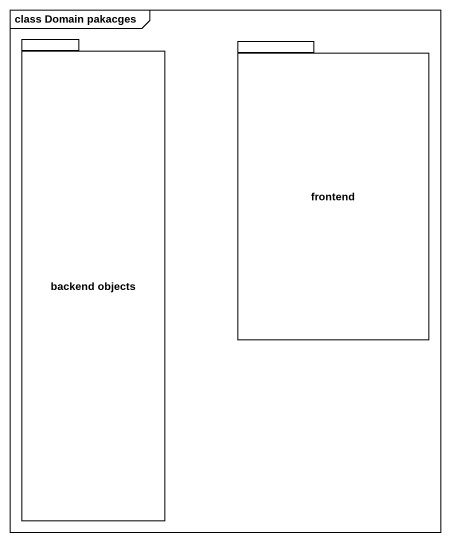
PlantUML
@startuml
mainframe class Domain pakacges
package "backend objects" as backend_objects {
}
package frontend {
}
@enduml
